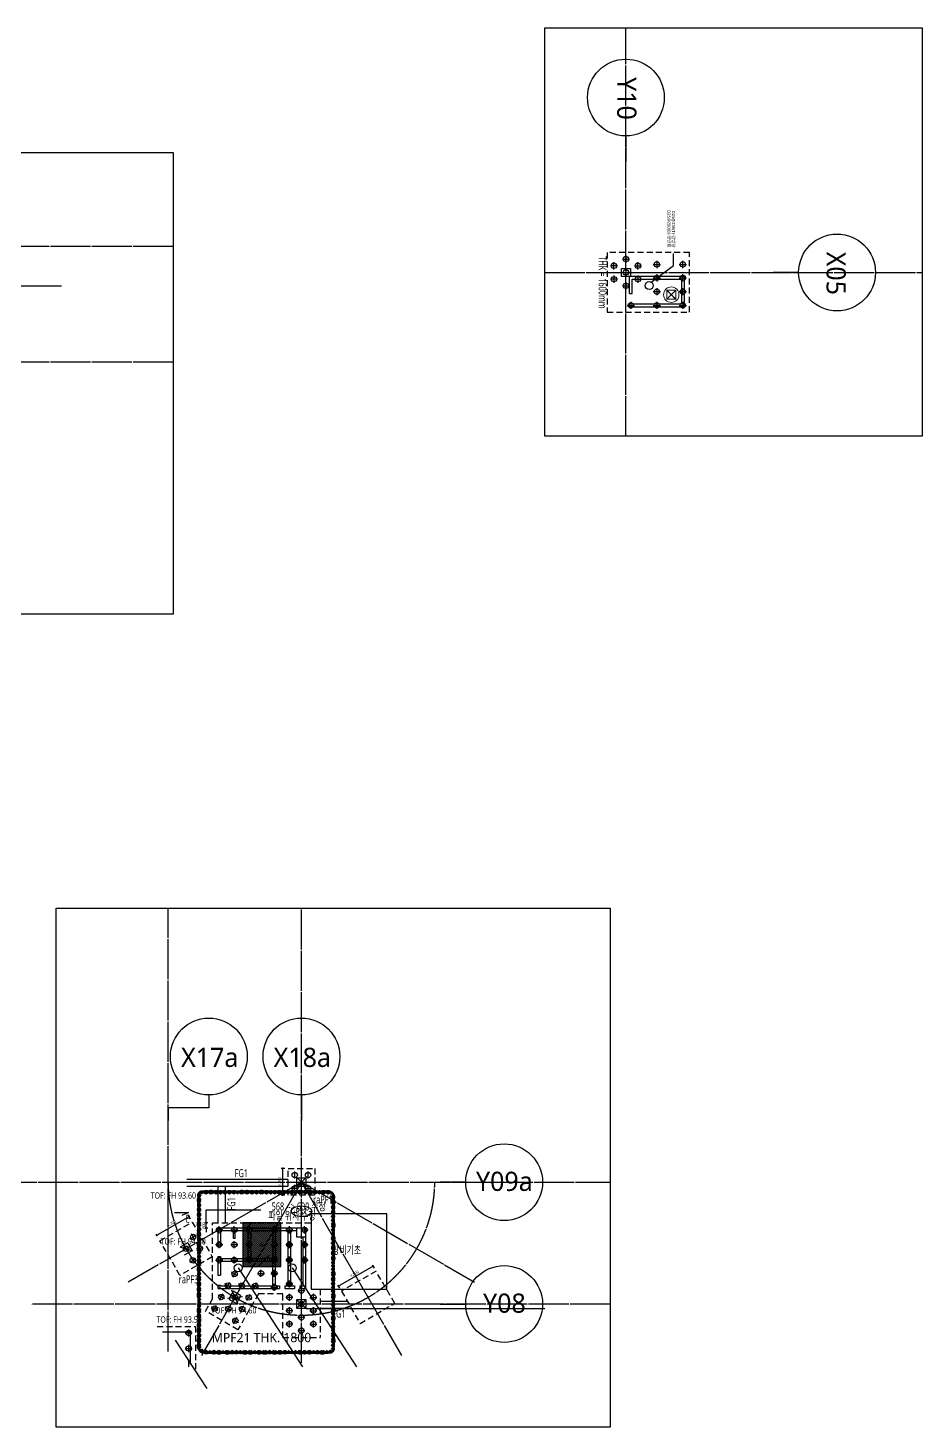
# Model space of a CAD drawing. Header units: millimetres. Extents: x 11948722 to 13111668, y -10771712 to -10232988.
# Drawn here: x 12444752 to 12545325, y -10771712 to -10614358 of the extents above; entities that cross this region are included whole.
import ezdxf
from ezdxf.enums import TextEntityAlignment as Align

# ---------------------------------------------------------------- set-up
doc = ezdxf.new("R2010")
doc.units = ezdxf.units.MM
doc.header["$LTSCALE"] = 150
doc.header["$MEASUREMENT"] = 0
for name, pattern in [('CEN', [6.2, 6, -0.1, 0, -0.1]), ('CONTINOUS', [0]), ('DASHED2', [0.375, 0.25, -0.125]), ('HID', [2.3, 1.5, -0.8]), ('HID2', [4.6, 3, -1.6]), ('HIDDEN2', [0.1875, 0.125, -0.0625]), ('XREF-구조평면도-안성 에버게인$0$CEN', [6.2, 6, -0.1, 0, -0.1]), ('XREF-구조평면도-안성 에버게인$0$HIDDEN', [2, 1, -1]), ('XREF-구조평면도-안성 에버게인$0$XREF-구조평면도-안성 에버게인$0$DASHED2', [0.375, 0.25, -0.125]), ('XREF-구조평면도-안성 에버게인$0$XREF-구조평면도-안성 에버게인$0$HIDDEN', [2, 1, -1])]:
    doc.linetypes.add(name, pattern=pattern)
doc.layers.get('0').update_dxf_attribs({"linetype": 'CONTINUOUS'})
doc.layers.get('Defpoints').update_dxf_attribs({"color": 117, "linetype": 'CONTINUOUS'})
doc.layers.add('!!2023-08-17 수정사항', color=80, linetype='CONTINUOUS', plot=False)
for name, color, linetype in [('3TEX', 3, 'CONTINUOUS'), ('__S-CEN', 8, 'CEN'), ('__S_구조체크사항20230112', 111, 'CONTINUOUS'), ('__S_구조체크사항20230116', 101, 'CONTINUOUS'), ('CEN', 1, 'CEN'), ('COL', 2, 'CONTINUOUS'), ('CON-C', 2, 'CONTINUOUS'), ('F.LINE', 41, 'DASHED2'), ('F.NAME', 6, 'CONTINUOUS'), ('NOTE', 7, 'CONTINUOUS'), ('PILE', 1, 'CONTINUOUS'), ('x-평면도$0$SYM-2', 7, 'CONTINUOUS'), ('XREF-구조평면도-안성 에버게인$0$3 dim0', 7, 'CONTINUOUS'), ('XREF-구조평면도-안성 에버게인$0$__S-CEN', 8, 'XREF-구조평면도-안성 에버게인$0$CEN'), ('XREF-구조평면도-안성 에버게인$0$__S-G.NAME-RC', 3, 'CONTINUOUS'), ('XREF-구조평면도-안성 에버게인$0$__S_S.NAME-RC', 6, 'CONTINUOUS'), ('XREF-구조평면도-안성 에버게인$0$CNK', 7, 'CONTINUOUS'), ('XREF-구조평면도-안성 에버게인$0$PILE', 1, 'CONTINUOUS'), ('XREF-구조평면도-안성 에버게인$0$XREF-구조평면도-안성 에버게인$0$__S-G.LINE-RC', 222, 'XREF-구조평면도-안성 에버게인$0$XREF-구조평면도-안성 에버게인$0$DASHED2'), ('XREF-구조평면도-안성 에버게인$0$XREF-구조평면도-안성 에버게인$0$■', 144, 'CONTINUOUS'), ('XREF-구조평면도-안성 에버게인$0$XREF-구조평면도-안성 에버게인$0$주철근', 2, 'CONTINUOUS'), ('주철근', 2, 'CONTINUOUS'), ('하부구조체', 171, 'HID2')]:
    doc.layers.add(name, color=color, linetype=linetype)
doc.layers.add('집수정 1.90 x 1.700', color=3, linetype='CONTINUOUS', lineweight=0)
doc.styles.get("Standard").update_dxf_attribs({"font": 'NanumGothic.ttf'})
doc.styles.add('XREF-구조평면도-안성 에버게인$0$AUDIT_D_190715091641-0', font='')
doc.styles.add('XREF-구조평면도-안성 에버게인$0$Standard', font='')
doc.styles.get('XREF-구조평면도-안성 에버게인$0$AUDIT_D_190715091641-0').set_extended_font_data('Dotum')
doc.styles.get('XREF-구조평면도-안성 에버게인$0$Standard').set_extended_font_data('Dotum')
doc.dimstyles.new('XREF-구조평면도-안성 에버게인$0$scale600', dxfattribs={"dimscale": 600, "dimtxt": 2, "dimasz": 1, "dimexe": 1, "dimexo": 2.5, "dimgap": 0.8, "dimtad": 1, "dimdec": 0, "dimzin": 0, "dimdsep": 46, "dimlunit": 6, "dimtxsty": 'XREF-구조평면도-안성 에버게인$0$AUDIT_D_190715091641-0', "dimblk": 'XREF-구조평면도-안성 에버게인$0$_Dot', "dimcen": 0, "dimdle": 1, "dimclrd": 256, "dimclre": 256, "dimclrt": 3, "dimadec": 0, "dimazin": 0, "dimtfac": 1, "dimtdec": 0, "dimtix": 1, "dimtmove": 2, "dimatfit": 3, "dimldrblk": 'XREF-구조평면도-안성 에버게인$0$_Dot', "dimfxl": 1, "dimtolj": 1, "dimtzin": 0, "dimarcsym": 0})

# ---------------------------------------------------------------- blocks, each defined once
blk = doc.blocks.new('XREF-구조평면도-안성 에버게인$0$_Dot')
at = {"color": 0, "linetype": 'ByBlock', "lineweight": -2}
blk.add_line((-0.5, 0), (-1, 0), dxfattribs=at)
at = {"color": 0, "linetype": 'ByBlock', "const_width": 0.5}
blk.add_lwpolyline([(-0.25, 0, 1), (0.25, 0, 1)], format="xyb", close=True, dxfattribs=at)
blk = doc.blocks.new('*D2008')
at = {"layer": 'Defpoints', "color": 0, "ltscale": 1200}
for p in [(12462877, -10748046), (12463235, -10748667), (12459420, -10750458)]:
    blk.add_point(p, dxfattribs=at)
at = {"layer": 'XREF-구조평면도-안성 에버게인$0$3 dim0', "lineweight": -2}
for p, q in [((12459434, -10750033), (12462682, -10748158)), ((12463048, -10748342), (12462802, -10747916)), ((12459232, -10750133), (12459165, -10750016))]:
    blk.add_line(p, q, dxfattribs=at)
at = {"layer": 'XREF-구조평면도-안성 에버게인$0$3 dim0', "lineweight": -2, "ltscale": 1200, "xscale": 225, "yscale": 225, "zscale": 225}
for p, rotation in [((12462877, -10748046), 30.00000011081678), ((12459240, -10750146), 210.0000001108168)]:
    blk.add_blockref('XREF-구조평면도-안성 에버게인$0$_Dot', p, dxfattribs=dict(at, rotation=rotation))
at = {"layer": 'XREF-구조평면도-안성 에버게인$0$3 dim0', "color": 3, "ltscale": 1200, "insert": (12460908, -10748837), "char_height": 300, "attachment_point": 5, "rotation": 30, "style": 'XREF-구조평면도-안성 에버게인$0$AUDIT_D_190715091641-0'}
blk.add_mtext('\\A1;4,200', dxfattribs=at)
blk = doc.blocks.new('*D2009')
at = {"layer": 'Defpoints', "color": 0, "ltscale": 1200}
for p in [(12474011, -10742628), (12473375, -10745628), (12474011, -10745628)]:
    blk.add_point(p, dxfattribs=at)
at = {"layer": 'XREF-구조평면도-안성 에버게인$0$3 dim0', "lineweight": -2}
for p, q in [((12473636, -10742628), (12473225, -10742628)), ((12473375, -10742853), (12473375, -10745403)), ((12473636, -10745628), (12473225, -10745628))]:
    blk.add_line(p, q, dxfattribs=at)
at = {"layer": 'XREF-구조평면도-안성 에버게인$0$3 dim0', "lineweight": -2, "ltscale": 1200, "xscale": 225, "yscale": 225, "zscale": 225}
for p, rotation in [((12473375, -10742628), 90), ((12473375, -10745628), 270)]:
    blk.add_blockref('XREF-구조평면도-안성 에버게인$0$_Dot', p, dxfattribs=dict(at, rotation=rotation))
at = {"layer": 'XREF-구조평면도-안성 에버게인$0$3 dim0', "color": 3, "ltscale": 1200, "insert": (12473076, -10744128), "char_height": 300, "attachment_point": 5, "rotation": 90, "style": 'XREF-구조평면도-안성 에버게인$0$AUDIT_D_190715091641-0'}
blk.add_mtext('\\A1;3,000', dxfattribs=at)
blk = doc.blocks.new('*D2010')
at = {"layer": 'Defpoints', "color": 0, "ltscale": 1200}
for p in [(12483907, -10754176), (12479692, -10755875), (12480010, -10756426)]:
    blk.add_point(p, dxfattribs=at)
at = {"layer": 'XREF-구조평면도-안성 에버게인$0$3 dim0', "lineweight": -2}
for p, q in [((12483720, -10753851), (12483514, -10753495)), ((12483394, -10753738), (12479887, -10755763)), ((12479822, -10756101), (12479617, -10755745))]:
    blk.add_line(p, q, dxfattribs=at)
at = {"layer": 'XREF-구조평면도-안성 에버게인$0$3 dim0', "lineweight": -2, "ltscale": 1200, "xscale": 225, "yscale": 225, "zscale": 225}
for p, rotation in [((12483589, -10753625), 30.00000011082159), ((12479692, -10755875), 210.0000001108216)]:
    blk.add_blockref('XREF-구조평면도-안성 에버게인$0$_Dot', p, dxfattribs=dict(at, rotation=rotation))
at = {"layer": 'XREF-구조평면도-안성 에버게인$0$3 dim0', "color": 3, "ltscale": 1200, "insert": (12481491, -10754491), "char_height": 300, "attachment_point": 5, "rotation": 30, "style": 'XREF-구조평면도-안성 에버게인$0$AUDIT_D_190715091641-0'}
blk.add_mtext('\\A1;4,500', dxfattribs=at)
blk = doc.blocks.new('*D2011')
at = {"layer": 'Defpoints', "color": 0, "ltscale": 1200}
for p in [(12464794, -10748748), (12465362, -10748748), (12465362, -10749348)]:
    blk.add_point(p, dxfattribs=at)
at = {"layer": 'XREF-구조평면도-안성 에버게인$0$3 dim0', "lineweight": -2}
for p, q in [((12464987, -10748748), (12464644, -10748748)), ((12464794, -10748523), (12464794, -10748298)), ((12464794, -10749348), (12464794, -10748748)), ((12464987, -10749348), (12464644, -10749348)), ((12464794, -10749573), (12464794, -10749798))]:
    blk.add_line(p, q, dxfattribs=at)
at = {"layer": 'XREF-구조평면도-안성 에버게인$0$3 dim0', "lineweight": -2, "ltscale": 1200, "xscale": 225, "yscale": 225, "zscale": 225}
for p, rotation in [((12464794, -10748748), 270), ((12464794, -10749348), 90)]:
    blk.add_blockref('XREF-구조평면도-안성 에버게인$0$_Dot', p, dxfattribs=dict(at, rotation=rotation))
at = {"layer": 'XREF-구조평면도-안성 에버게인$0$3 dim0', "color": 3, "ltscale": 1200, "insert": (12464524, -10749048), "char_height": 300, "attachment_point": 5, "rotation": 90, "style": 'XREF-구조평면도-안성 에버게인$0$AUDIT_D_190715091641-0'}
blk.add_mtext('\\A1;600', dxfattribs=at)

msp = doc.modelspace()

# ---------------------------------------------------------------- hatches: boundary and pattern name
at = {"layer": '__S_구조체크사항20230112', "linetype": 'CONTINOUS'}
h = msp.add_hatch(dxfattribs=at)
h.set_pattern_fill('ANSI31', color=8, scale=50)
h.set_pattern_definition([(45, (4284807.47, -14340342.1), (-112.2532015, 112.2532015), [])])
h.paths.add_polyline_path([(12473210.3, -10748748), (12468910.4, -10748748), (12468910.4, -10753648), (12473210.3, -10753648)])

# ---------------------------------------------------------------- linework, layer by layer
at = {"layer": '!!2023-08-17 수정사항', "linetype": 'CONTINOUS'}
for points in [[(12461090.6, -10680287.3), (12385270.6, -10680287.3), (12385270.6, -10628352.7), (12461090.6, -10628352.7)], [(12447912.2, -10713368.3), (12510225.3, -10713368.3), (12510225.3, -10771711.6), (12447912.2, -10771711.6)]]:
    msp.add_lwpolyline(points, close=True, dxfattribs=at)
at = {"color": 1}
msp.add_lwpolyline([(12476609.7, -10756216.7), (12485109.7, -10756216.7), (12485109.7, -10747716.7), (12476609.7, -10747716.7)], close=True, dxfattribs=at)
at = {"layer": '__S-CEN', "ltscale": 5}
for p, q in [((12512015.8, -10660272.7), (12512015.8, -10614357.9)), ((12461090.6, -10638938.4), (12385270.6, -10638938.4)), ((12502875.3, -10641854.9), (12545324.8, -10641854.9)), ((12461090.6, -10651938.4), (12385270.6, -10651938.4)), ((12460510.5, -10763205.7), (12460510.5, -10713368.3)), ((12475510.5, -10764505.7), (12475510.5, -10713368.3)), ((12441256.2, -10744178.1), (12510225.3, -10744178.1)), ((12510225.3, -10757878.2), (12445112.3, -10757878.2))]:
    msp.add_line(p, q, dxfattribs=at)
at = {"layer": '__S_구조체크사항20230112', "linetype": 'CONTINOUS'}
for p, q in [((12464794, -10749048), (12464794, -10747288.5)), ((12464794, -10747288.5), (12470929.5, -10747288.5))]:
    msp.add_line(p, q, dxfattribs=at)
msp.add_lwpolyline([(12473210.3, -10753648), (12473210.3, -10748748), (12468910.4, -10748748), (12468910.4, -10753648)], close=True, dxfattribs=at)
at = {"layer": '__S_구조체크사항20230116', "color": 1, "linetype": 'CONTINOUS'}
msp.add_line((12433651, -10643362.6), (12448508, -10643362.6), dxfattribs=at)
at = {"layer": '__S_구조체크사항20230116', "color": 1, "linetype": 'CONTINOUS', "const_width": 500}
msp.add_lwpolyline([(12464129.9, -10745431.4, -0.52056705), (12464497.4, -10745431.4, -0.52056705), (12465038.7, -10745431.4, -0.52056705), (12465653.5, -10745431.4, -0.52056705), (12466181.1, -10745431.4, -0.52056705), (12466652.5, -10745431.4, -0.52056705), (12467166.2, -10745431.4, -0.52056705), (12467668.7, -10745431.4, -0.52056705), (12468148, -10745431.4, -0.52056705), (12468498.3, -10745431.4, -0.52056705), (12469103.8, -10745431.4, -0.52056705), (12469688, -10745431.4, -0.52056705), (12470224, -10745431.4, -0.52056705), (12470712.6, -10745431.4, -0.52056705), (12471335.3, -10745431.4, -0.52056705), (12471832.6, -10745431.4, -0.52056705), (12472285.1, -10745431.4, -0.52056705), (12472740.1, -10745431.4, -0.52056705), (12473267.4, -10745431.4, -0.52056705), (12473785.8, -10745431.4, -0.52056705), (12474197.6, -10745431.4, -0.52056705), (12474691.6, -10745431.4, -0.52056705), (12475063.2, -10745431.4, -0.52056705), (12475697.4, -10745431.4, -0.52056705), (12476219.3, -10745431.4, -0.52056705), (12476797.2, -10745431.4, -0.52056705), (12477312.7, -10745431.4, -0.52056705), (12477745.7, -10745431.4, -0.52056705), (12478261.4, -10745431.4, -0.52056705), (12478777.2, -10745431.4, -0.52056705), (12478945.4, -10745606.5, -0.52056705), (12478945.4, -10746100.8, -0.52056705), (12478945.4, -10746724, -0.52056705), (12478945.4, -10747267.7, -0.52056705), (12478945.4, -10747801.6, -0.52056705), (12478945.4, -10748255.4, -0.52056705), (12478945.4, -10748674.8, -0.52056705), (12478945.4, -10749332.8, -0.52056705), (12478945.4, -10749768.8, -0.52056705), (12478945.4, -10750189.1, -0.52056705), (12478945.4, -10750803.4, -0.52056705), (12478945.4, -10751255.1, -0.52056705), (12478945.4, -10751854.4, -0.52056705), (12478945.4, -10752443.3, -0.52056705), (12478945.4, -10753032.6, -0.52056705), (12478945.4, -10753414.8, -0.52056705), (12478945.4, -10753764, -0.52056705), (12478945.4, -10754157.3, -0.52056705), (12478945.4, -10754804.4, -0.52056705), (12478945.4, -10755365.9, -0.52056705), (12478945.4, -10755820.6, -0.52056705), (12478945.4, -10756196.6, -0.52056705), (12478945.4, -10756641.6, -0.52056705), (12478945.4, -10757307.2, -0.52056705), (12478945.4, -10757751.3, -0.52056705), (12478945.4, -10758202.1, -0.52056705), (12478945.4, -10758781.7, -0.52056705), (12478945.4, -10759170.1, -0.52056705), (12478945.4, -10759787.9, -0.52056705), (12478945.4, -10760192.4, -0.52056705), (12478945.4, -10760651.4, -0.52056705), (12478945.4, -10761018.5, -0.52056705), (12478945.4, -10761664.7, -0.52056705), (12478945.4, -10762310.5, -0.52056705), (12478945.4, -10762741.2, -0.52056705), (12478945.4, -10763081.7, -0.52056705), (12478560.7, -10763167.1, -0.52056705), (12478181.5, -10763167.1, -0.52056705), (12477548.1, -10763167.1, -0.52056705), (12477080.9, -10763167.1, -0.52056705), (12476691.8, -10763167.1, -0.52056705), (12476143.3, -10763167.1, -0.52056705), (12475600.1, -10763167.1, -0.52056705), (12475037.1, -10763167.1, -0.52056705), (12474647.4, -10763167.1, -0.52056705), (12474255.1, -10763167.1, -0.52056705), (12473906.7, -10763167.1, -0.52056705), (12473388.1, -10763167.1, -0.52056705), (12472787.9, -10763167.1, -0.52056705), (12472165.2, -10763167.1, -0.52056705), (12471710.9, -10763167.1, -0.52056705), (12471051.9, -10763167.1, -0.52056705), (12470462.5, -10763167.1, -0.52056705), (12470058.2, -10763167.1, -0.52056705), (12469469.4, -10763167.1, -0.52056705), (12468833.4, -10763167.1, -0.52056705), (12468438.5, -10763167.1, -0.52056705), (12467961.7, -10763167.1, -0.52056705), (12467486.2, -10763167.1, -0.52056705), (12466869.1, -10763167.1, -0.52056705), (12466535.7, -10763167.1, -0.52056705), (12465936.6, -10763167.1, -0.52056705), (12465392.7, -10763167.1, -0.52056705), (12465030.4, -10763167.1, -0.52056705), (12464551.7, -10763167.1, -0.52056705), (12464129.9, -10762931.9, -0.52056705), (12464129.9, -10762285.3, -0.52056705), (12464129.9, -10761669.3, -0.52056705), (12464129.9, -10761143.8, -0.52056705), (12464129.9, -10760529.3, -0.52056705), (12464129.9, -10759946.7, -0.52056705), (12464129.9, -10759536.9, -0.52056705), (12464129.9, -10758945.5, -0.52056705), (12464129.9, -10758297.1, -0.52056705), (12464129.9, -10757898.1, -0.52056705), (12464129.9, -10757530.2, -0.52056705), (12464129.9, -10757188.2, -0.52056705), (12464129.9, -10756540.5, -0.52056705), (12464129.9, -10755936.6, -0.52056705), (12464129.9, -10755327.6, -0.52056705), (12464129.9, -10754668.2, -0.52056705), (12464129.9, -10754250.3, -0.52056705), (12464129.9, -10753657, -0.52056705), (12464129.9, -10753317.1, -0.52056705), (12464129.9, -10752746.7, -0.52056705), (12464129.9, -10752310.5, -0.52056705), (12464129.9, -10751882, -0.52056705), (12464129.9, -10751482.2, -0.52056705), (12464129.9, -10750826.2, -0.52056705), (12464129.9, -10750326.6, -0.52056705), (12464129.9, -10749728.6, -0.52056705), (12464129.9, -10749213.1, -0.52056705), (12464129.9, -10748554.9, -0.52056705), (12464129.9, -10748109.2, -0.52056705), (12464129.9, -10747542.9, -0.52056705), (12464129.9, -10747012.7, -0.52056705), (12464129.9, -10746508, -0.52056705), (12464129.9, -10745888.1, -0.52056705)], format="xyb", close=True, dxfattribs=at)
at = {"layer": 'CEN', "linetype": 'HIDDEN2'}
msp.add_line((12517615.7, -10644854.9), (12516615.7, -10643854.9), dxfattribs=at)
at = {"layer": 'COL'}
for p, q in [((12511515.8, -10642304.9), (12511515.8, -10641404.9)), ((12511515.8, -10641404.9), (12512515.8, -10641404.9)), ((12512515.8, -10641404.9), (12512515.8, -10642304.9)), ((12518565.7, -10642304.9), (12511515.8, -10642304.9)), ((12512415.7, -10644204.9), (12512415.7, -10642304.9)), ((12512715.7, -10642604.9), (12518265.7, -10642604.9)), ((12512715.7, -10644204.9), (12512715.7, -10642604.9)), ((12518265.7, -10642604.9), (12518265.7, -10645404.9)), ((12518565.7, -10642304.9), (12518565.7, -10645704.9)), ((12512415.7, -10644204.9), (12512715.7, -10644204.9)), ((12512415.7, -10645304.9), (12512715.7, -10645304.9)), ((12512415.7, -10645704.9), (12512415.7, -10645304.9)), ((12512415.7, -10645704.9), (12512415.7, -10645304.9)), ((12512415.7, -10645304.9), (12512715.7, -10645304.9)), ((12512415.7, -10645704.9), (12518565.7, -10645704.9)), ((12512715.7, -10645404.9), (12512715.7, -10645304.9)), ((12512715.7, -10645404.9), (12512715.7, -10645304.9)), ((12518265.7, -10645404.9), (12512715.7, -10645404.9)), ((12475010.5, -10744678.1), (12475010.5, -10743678.1)), ((12475010.5, -10743678.1), (12476010.5, -10743678.1)), ((12476010.5, -10743678.1), (12476010.5, -10744678.1)), ((12476010.5, -10744678.1), (12475010.5, -10744678.1)), ((12476010.4, -10749348), (12466110.4, -10749348)), ((12466110.4, -10749348), (12466110.4, -10751448)), ((12467860.4, -10749648), (12466410.4, -10749648)), ((12466410.4, -10749648), (12466410.4, -10751448)), ((12467860.4, -10750498), (12467860.4, -10749648)), ((12469510.4, -10749648), (12468060.4, -10749648)), ((12468060.4, -10750498), (12468060.4, -10749648)), ((12469510.4, -10749648), (12469510.4, -10750498)), ((12472310.4, -10749648), (12469810.4, -10749648)), ((12469810.4, -10749648), (12469810.4, -10750498)), ((12472310.4, -10752748), (12472310.4, -10749648)), ((12472610.4, -10755848), (12472610.4, -10749648)), ((12474010.4, -10749648), (12472610.4, -10749648)), ((12474010.4, -10755848), (12474010.4, -10749648)), ((12475010.4, -10749648), (12474310.4, -10749648)), ((12474310.4, -10755848), (12474310.4, -10749648)), ((12475010.4, -10750348), (12475010.4, -10749348)), ((12476010.4, -10750348), (12475010.4, -10750348)), ((12475710.4, -10755848), (12475710.4, -10750348)), ((12476010.4, -10756148), (12476010.4, -10749348)), ((12462724.7, -10750982.6), (12461858.7, -10751482.6)), ((12462358.7, -10752348.7), (12463224.7, -10751848.7)), ((12463224.7, -10751848.7), (12462724.7, -10750982.6)), ((12466110.5, -10751448), (12466410.5, -10751448)), ((12468060.4, -10750498), (12467860.4, -10750498)), ((12469810.4, -10750498), (12469510.4, -10750498)), ((12469510.4, -10751898), (12469510.4, -10752748)), ((12469810.4, -10751898), (12469510.4, -10751898)), ((12469810.4, -10751898), (12469810.4, -10752748)), ((12466110.4, -10752548), (12466410.4, -10752548)), ((12466110.4, -10752548), (12466110.4, -10754648)), ((12466410.4, -10752548), (12466410.4, -10752748)), ((12466410.4, -10752748), (12469510.4, -10752748)), ((12466410.4, -10753048), (12472310.4, -10753048)), ((12466410.4, -10753048), (12466410.4, -10754648)), ((12469810.4, -10752748), (12472310.4, -10752748)), ((12472310.4, -10755848), (12472310.4, -10753048)), ((12466110.4, -10754648), (12466410.4, -10754648)), ((12466110.4, -10755748), (12466110.4, -10756148)), ((12466110.4, -10755748), (12466410.4, -10755748)), ((12466110.4, -10756148), (12473030.4, -10756148)), ((12466410.4, -10755748), (12466410.4, -10755848)), ((12466410.4, -10755848), (12472310.4, -10755848)), ((12467849, -10756448), (12467349, -10757314)), ((12468715, -10756948), (12467849, -10756448)), ((12472610.4, -10755848), (12473030.4, -10755848)), ((12473030.4, -10755848), (12473030.4, -10756148)), ((12473630.4, -10755848), (12474010.4, -10755848)), ((12473630.4, -10755848), (12473630.4, -10756148)), ((12473630.4, -10756148), (12474730.4, -10756148)), ((12474310.4, -10755848), (12474730.4, -10755848)), ((12474730.4, -10755848), (12474730.4, -10756148)), ((12475330.4, -10755848), (12475710.4, -10755848)), ((12475330.4, -10755848), (12475330.4, -10756148)), ((12475330.4, -10756148), (12476010.4, -10756148)), ((12467349, -10757314), (12468215, -10757814)), ((12468215, -10757814), (12468715, -10756948)), ((12475010.4, -10758378.1), (12475010.4, -10757378.1)), ((12475010.4, -10757378.1), (12476010.4, -10757378.1)), ((12476010.4, -10757378.1), (12476010.4, -10758378.1)), ((12476010.4, -10758378.1), (12475010.4, -10758378.1)), ((12459890.1, -10760997.3), (12462990.1, -10760997.3)), ((12462990.1, -10760997.3), (12462990.1, -10764697.3))]:
    msp.add_line(p, q, dxfattribs=at)
at = {"layer": 'CON-C', "ltscale": 1200}
msp.add_lwpolyline([(12545324.8, -10614357.9), (12545324.8, -10660272.7), (12502875.3, -10660272.7), (12502875.3, -10614357.9)], close=True, dxfattribs=at)
at = {"layer": 'F.LINE', "linetype": 'HID', "ltscale": 3}
for p, q in [((12519165.7, -10639604.9), (12509915.8, -10639604.9)), ((12509915.8, -10639604.9), (12509915.8, -10646304.9)), ((12519165.7, -10646304.9), (12519165.7, -10639604.9)), ((12509915.8, -10646304.9), (12519165.7, -10646304.9)), ((12465509.8, -10757305), (12465509.8, -10748748)), ((12465509.8, -10748748), (12476609.7, -10748748)), ((12476609.7, -10748748), (12476609.7, -10756216.7)), ((12476609.7, -10756216.7), (12477609.5, -10756216.7)), ((12477609.5, -10756216.7), (12477609.5, -10761629.5)), ((12473409.9, -10756749.7), (12470675.2, -10756747.3)), ((12473409.9, -10761629.5), (12473409.9, -10756749.7)), ((12459290.1, -10760397.3), (12463590.1, -10760397.3)), ((12463590.1, -10760397.3), (12463590.1, -10765297.3)), ((12473409.9, -10761629.5), (12477609.5, -10761629.5))]:
    msp.add_line(p, q, dxfattribs=at)
at = {"layer": 'F.LINE', "linetype": 'CONTINOUS'}
msp.add_line((12476060.4, -10758378.1), (12502910.2, -10758378.4), dxfattribs=at)
at = {"layer": 'F.LINE', "linetype": 'HID', "ltscale": 3}
for points in [[(12474011.1, -10742628.4), (12477010.7, -10742628.4), (12477010.7, -10745628.4), (12474011.1, -10745628.4)], [(12459598.2, -10750767), (12463235.2, -10748667.2), (12465485.2, -10752564.3), (12461848.2, -10754664.1)], [(12486007, -10757813), (12483907.1, -10754176.1), (12480010, -10756426.2), (12482109.9, -10760063.1)]]:
    msp.add_lwpolyline(points, close=True, dxfattribs=at)
msp.add_lwpolyline([(12470675.2, -10756747.3), (12468364.1, -10760765.6), (12464723.7, -10758671.9), (12465509.8, -10757305)], dxfattribs=at)
at = {"layer": 'NOTE'}
for p, q in [((12517378.8, -10641084.8), (12517378.8, -10639710.7)), ((12514857.7, -10642943.8), (12517378.8, -10641084.8)), ((12468409.4, -10753818.2), (12475619.7, -10764932.7)), ((12474489.4, -10753818.2), (12481699.7, -10764932.7)), ((12461310.3, -10761945.7), (12464866.5, -10767389.2))]:
    msp.add_line(p, q, dxfattribs=at)
for centre, radius in [((12514632.7, -10643333.5), 450), ((12468409.4, -10753818.2), 445.5), ((12474489.4, -10753818.2), 445.5)]:
    msp.add_circle(centre, radius, dxfattribs=at)
at = {"layer": 'PILE'}
for p, q in [((12512015.8, -10639954.9), (12512015.8, -10640754.9)), ((12511065.8, -10641104.9), (12510265.8, -10641104.9)), ((12510665.8, -10641504.9), (12510665.8, -10640704.9)), ((12511615.8, -10640354.9), (12512415.8, -10640354.9)), ((12512015.8, -10641454.9), (12512015.8, -10642254.9)), ((12512965.8, -10641104.9), (12513765.8, -10641104.9)), ((12513365.8, -10641504.9), (12513365.8, -10640704.9)), ((12515090.7, -10640954.9), (12515890.7, -10640954.9)), ((12515490.7, -10640554.9), (12515490.7, -10641354.9)), ((12518015.7, -10640954.9), (12518815.7, -10640954.9)), ((12518415.7, -10641354.9), (12518415.7, -10640554.9)), ((12511065.8, -10642604.9), (12510265.8, -10642604.9)), ((12510665.8, -10642204.9), (12510665.8, -10643004.9)), ((12511615.8, -10641854.9), (12512415.8, -10641854.9)), ((12511615.8, -10643354.9), (12512415.8, -10643354.9)), ((12512015.8, -10642954.9), (12512015.8, -10643754.9)), ((12512965.8, -10642604.9), (12513765.8, -10642604.9)), ((12513365.8, -10642204.9), (12513365.8, -10643004.9)), ((12515090.7, -10642454.9), (12515890.7, -10642454.9)), ((12515490.7, -10642054.9), (12515490.7, -10642854.9)), ((12518015.7, -10642454.9), (12518815.7, -10642454.9)), ((12518415.7, -10642854.9), (12518415.7, -10642054.9)), ((12515090.7, -10644004.9), (12515890.7, -10644004.9)), ((12515490.7, -10643604.9), (12515490.7, -10644404.9)), ((12518015.7, -10644004.9), (12518815.7, -10644004.9)), ((12518415.7, -10644404.9), (12518415.7, -10643604.9)), ((12512165.7, -10645554.9), (12512965.7, -10645554.9)), ((12512565.7, -10645154.9), (12512565.7, -10645954.9)), ((12515090.7, -10645554.9), (12515890.7, -10645554.9)), ((12515490.7, -10645154.9), (12515490.7, -10645954.9)), ((12518015.7, -10645554.9), (12518815.7, -10645554.9)), ((12518415.7, -10645154.9), (12518415.7, -10645954.9)), ((12474760.9, -10743778.4), (12474760.9, -10742978.4)), ((12476260.9, -10743778.4), (12476260.9, -10742978.4)), ((12475160.9, -10744878.4), (12474360.9, -10744878.4)), ((12474760.9, -10745278.4), (12474760.9, -10744478.4)), ((12475860.9, -10744878.4), (12476660.9, -10744878.4)), ((12476260.9, -10745278.4), (12476260.9, -10744478.4)), ((12462989.4, -10750541.1), (12463682.2, -10750141.1)), ((12463535.8, -10750687.5), (12463135.8, -10749994.7)), ((12465859.8, -10749529.5), (12466659.8, -10749529.5)), ((12466259.8, -10749929.5), (12466259.8, -10749129.5)), ((12467559.8, -10749529.5), (12468359.8, -10749529.5)), ((12467959.8, -10749929.5), (12467959.8, -10749129.5)), ((12473759.7, -10749529.5), (12474559.7, -10749529.5)), ((12474159.7, -10749929.5), (12474159.7, -10749129.5)), ((12475459.7, -10749529.5), (12476259.7, -10749529.5)), ((12475859.7, -10749929.5), (12475859.7, -10749129.5)), ((12462195.3, -10751865.7), (12462888.1, -10751465.7)), ((12462741.7, -10752012.1), (12462341.7, -10751319.2)), ((12463739.4, -10751840.2), (12464432.2, -10751440.2)), ((12464285.8, -10751986.6), (12463885.8, -10751293.8)), ((12465859.8, -10751198), (12466659.8, -10751198)), ((12466259.8, -10751598), (12466259.8, -10750798)), ((12467559.8, -10751198), (12468359.8, -10751198)), ((12467959.8, -10751598), (12467959.8, -10750798)), ((12469260.3, -10751198), (12470060.3, -10751198)), ((12469660.3, -10751598), (12469660.3, -10750798)), ((12472060.3, -10751198), (12472860.3, -10751198)), ((12472460.3, -10751598), (12472460.3, -10750798)), ((12473759.7, -10751198), (12474559.7, -10751198)), ((12474159.7, -10751598), (12474159.7, -10750798)), ((12475459.7, -10751198), (12476259.7, -10751198)), ((12475859.7, -10751598), (12475859.7, -10750798)), ((12462945.3, -10753164.7), (12463638.1, -10752764.7)), ((12463491.7, -10753311.1), (12463091.7, -10752618.3)), ((12465859.8, -10752929.5), (12466659.8, -10752929.5)), ((12466259.8, -10753329.5), (12466259.8, -10752529.5)), ((12467559.8, -10752929.5), (12468359.8, -10752929.5)), ((12467959.8, -10753329.5), (12467959.8, -10752529.5)), ((12473759.7, -10752929.5), (12474559.7, -10752929.5)), ((12474159.7, -10753329.5), (12474159.7, -10752529.5)), ((12475459.7, -10752929.5), (12476259.7, -10752929.5)), ((12475859.7, -10753329.5), (12475859.7, -10752529.5)), ((12468337.8, -10754694.1), (12467644.3, -10754295.3)), ((12467791.6, -10754841.5), (12468190.5, -10754148)), ((12470559.7, -10754429.5), (12471359.7, -10754429.5)), ((12470959.7, -10754829.5), (12470959.7, -10754029.5)), ((12472059.7, -10754429.5), (12472859.7, -10754429.5)), ((12472459.7, -10754829.5), (12472459.7, -10754029.5)), ((12467589.9, -10755994.4), (12466896.5, -10755595.6)), ((12467043.8, -10756141.8), (12467442.6, -10755448.3)), ((12469134.1, -10756017.3), (12468440.6, -10755618.5)), ((12468588, -10756164.7), (12468986.8, -10755471.2)), ((12469984.8, -10755641.4), (12470678.3, -10756040.2)), ((12470132.1, -10756187.6), (12470531, -10755494.1)), ((12472059.7, -10755999.3), (12472859.7, -10755999.3)), ((12472459.7, -10756399.3), (12472459.7, -10755599.3)), ((12474559.7, -10755629.5), (12473759.7, -10755629.5)), ((12474159.7, -10756029.5), (12474159.7, -10755229.5)), ((12475909.7, -10756379.5), (12475109.7, -10756379.5)), ((12475509.7, -10756779.5), (12475509.7, -10755979.5)), ((12466094.3, -10758595), (12465400.8, -10758196.2)), ((12465548.1, -10758742.3), (12465947, -10758048.9)), ((12466842.1, -10757294.7), (12466148.6, -10756895.9)), ((12466296, -10757442), (12466694.8, -10756748.6)), ((12467638.5, -10758617.9), (12466945, -10758219.1)), ((12467092.3, -10758765.2), (12467491.1, -10758071.8)), ((12468386.3, -10757317.6), (12467692.8, -10756918.8)), ((12467840.1, -10757465), (12468239, -10756771.5)), ((12468489.1, -10758242), (12469182.6, -10758640.8)), ((12468636.5, -10758788.1), (12469035.3, -10758094.7)), ((12469237, -10756941.7), (12469930.5, -10757340.5)), ((12469384.3, -10757487.9), (12469783.1, -10756794.4)), ((12474559.7, -10757129.5), (12473759.7, -10757129.5)), ((12474159.7, -10757529.5), (12474159.7, -10756729.5)), ((12474159.7, -10759029.5), (12474159.7, -10758229.5)), ((12475909.7, -10757879.5), (12475109.7, -10757879.5)), ((12475509.7, -10758279.5), (12475509.7, -10757479.5)), ((12476459.7, -10757129.5), (12477259.7, -10757129.5)), ((12476859.7, -10757529.5), (12476859.7, -10756729.5)), ((12476859.7, -10759029.5), (12476859.7, -10758229.5)), ((12467741.3, -10759542.3), (12468434.8, -10759941.1)), ((12467888.6, -10760088.4), (12468287.5, -10759394.9)), ((12474559.7, -10758629.5), (12473759.7, -10758629.5)), ((12474159.7, -10760529.5), (12474159.7, -10759729.5)), ((12475909.7, -10759379.5), (12475109.7, -10759379.5)), ((12475509.7, -10759779.5), (12475509.7, -10758979.5)), ((12476459.7, -10758629.5), (12477259.7, -10758629.5)), ((12476859.7, -10760529.5), (12476859.7, -10759729.5)), ((12474559.7, -10760129.5), (12473759.7, -10760129.5)), ((12475909.7, -10760879.5), (12475109.7, -10760879.5)), ((12475509.7, -10760479.5), (12475509.7, -10761279.5)), ((12476459.7, -10760129.5), (12477259.7, -10760129.5)), ((12462440, -10762878.7), (12463240, -10762878.7)), ((12462840, -10763278.7), (12462840, -10762478.7))]:
    msp.add_line(p, q, dxfattribs=at)
at = {"layer": 'PILE', "color": 7}
for centre in [(12512015.8, -10640354.9), (12510665.8, -10641104.9), (12512015.8, -10641854.9), (12513365.8, -10641104.9), (12515490.7, -10640954.9), (12518415.7, -10640954.9), (12510665.8, -10642604.9), (12512015.8, -10643354.9), (12513365.8, -10642604.9), (12515490.7, -10642454.9), (12518415.7, -10642454.9), (12515490.7, -10644004.9), (12518415.7, -10644004.9), (12512565.7, -10645554.9), (12515490.7, -10645554.9), (12518415.7, -10645554.9), (12474760.9, -10743378.4), (12476260.9, -10743378.4), (12474760.9, -10744878.4), (12476260.9, -10744878.4), (12463335.8, -10750341.1), (12466259.8, -10749529.5), (12467959.8, -10749529.5), (12474159.7, -10749529.5), (12475859.7, -10749529.5), (12462541.7, -10751665.7), (12464085.8, -10751640.2), (12466259.8, -10751198), (12467959.8, -10751198), (12469660.3, -10751198), (12472460.3, -10751198), (12474159.7, -10751198), (12475859.7, -10751198), (12463291.7, -10752964.7), (12466259.8, -10752929.5), (12467959.8, -10752929.5), (12474159.7, -10752929.5), (12475859.7, -10752929.5), (12467991, -10754494.7), (12470959.7, -10754429.5), (12472459.7, -10754429.5), (12467243.2, -10755795), (12468787.4, -10755817.9), (12470331.6, -10755840.8), (12472459.7, -10755999.3), (12474159.7, -10755629.5), (12475509.7, -10756379.5), (12465747.5, -10758395.6), (12466495.4, -10757095.3), (12467291.7, -10758418.5), (12468039.5, -10757118.2), (12468835.9, -10758441.4), (12469583.7, -10757141.1), (12474159.7, -10757129.5), (12475509.7, -10757879.5), (12476859.7, -10757129.5), (12468088.1, -10759741.7), (12474159.7, -10758629.5), (12474159.7, -10760129.5), (12475509.7, -10759379.5), (12476859.7, -10758629.5), (12476859.7, -10760129.5), (12475509.7, -10760879.5), (12462840, -10762878.7)]:
    msp.add_circle(centre, 300, dxfattribs=at)
at = {"layer": 'x-평면도$0$SYM-2'}
for p, q in [((12512015.8, -10626505.8), (12512015.8, -10629385.8)), ((12531447.8, -10641854.9), (12528567.8, -10641854.9)), ((12465097.9, -10734356.4), (12465097.9, -10735796.4)), ((12475510.3, -10734356.4), (12475510.3, -10737236.4)), ((12465097.9, -10735796.4), (12460510.3, -10735796.4)), ((12460510.3, -10735796.4), (12460510.3, -10737236.4)), ((12493997, -10744177.9), (12491117, -10744177.9)), ((12491117, -10757878.2), (12493997, -10757878.2))]:
    msp.add_line(p, q, dxfattribs=at)
for centre in [(12512015.8, -10622185.8), (12535767.8, -10641854.9), (12465097.9, -10730036.4), (12475510.3, -10730036.4), (12498317, -10744177.9), (12498317, -10757878.2)]:
    msp.add_circle(centre, 4320, dxfattribs=at)
at = {"layer": 'XREF-구조평면도-안성 에버게인$0$__S-CEN', "ltscale": 5}
for q in [(12456024.9, -10755428.2), (12464260.5, -10763663.8), (12494996.1, -10755428.2), (12486760.5, -10763663.8)]:
    msp.add_line((12475510.5, -10744178.2), q, dxfattribs=at)
msp.add_arc((12475510.5, -10744128.1), 15000, 180, 0, dxfattribs=at)
at = {"layer": 'XREF-구조평면도-안성 에버게인$0$__S_S.NAME-RC', "color": 252}
msp.add_ellipse((12475520.9, -10747443.5), major_axis=(-1137.1, 0), ratio=0.52765268, dxfattribs=at)
at = {"layer": 'XREF-구조평면도-안성 에버게인$0$CNK', "color": 1}
for p, q in [((12461224.1, -10747599.5), (12462791.6, -10747599.5)), ((12462791.6, -10747599.5), (12462069, -10747913.4))]:
    msp.add_line(p, q, dxfattribs=at)
at = {"layer": 'XREF-구조평면도-안성 에버게인$0$PILE'}
for p, q in [((12470060.3, -10749498), (12469260.3, -10749498)), ((12469660.3, -10749898), (12469660.3, -10749098)), ((12472860.3, -10749498), (12472060.3, -10749498)), ((12472460.3, -10749898), (12472460.3, -10749098)), ((12470060.3, -10752898), (12469260.3, -10752898)), ((12469660.3, -10753298), (12469660.3, -10752498)), ((12472860.3, -10752898), (12472060.3, -10752898)), ((12472460.3, -10753298), (12472460.3, -10752498)), ((12463240.1, -10761147.3), (12462440.1, -10761147.3)), ((12462840.1, -10761547.3), (12462840.1, -10760747.3)), ((12462840.1, -10764947.3), (12462840.1, -10764147.3))]:
    msp.add_line(p, q, dxfattribs=at)
at = {"layer": 'XREF-구조평면도-안성 에버게인$0$PILE', "color": 7}
for centre in [(12469660.3, -10749498), (12472460.3, -10749498), (12469660.3, -10752898), (12472460.3, -10752898), (12462840.1, -10761147.3)]:
    msp.add_circle(centre, 300, dxfattribs=at)
at = {"layer": 'XREF-구조평면도-안성 에버게인$0$XREF-구조평면도-안성 에버게인$0$__S-G.LINE-RC', "ltscale": 2}
for p, q in [((12480675.1, -10757578.1), (12477609.5, -10757578.1)), ((12481137, -10758378.1), (12477609.5, -10758378.1))]:
    msp.add_line(p, q, dxfattribs=at)
for points in [[(12462611.3, -10743828.4), (12474011.1, -10743831.4)], [(12462611.3, -10744628.5), (12474011.1, -10744631.9)], [(12466160.5, -10748779.5), (12466161.9, -10744629.5)], [(12466960.5, -10748779.5), (12466961.9, -10744629.8)]]:
    msp.add_lwpolyline(points, dxfattribs=at)
at = {"layer": 'XREF-구조평면도-안성 에버게인$0$XREF-구조평면도-안성 에버게인$0$■'}
for p, q in [((12475060.4, -10743728), (12475960.5, -10744628.2)), ((12475960.4, -10743728.2), (12475060.4, -10744628.2)), ((12466410.4, -10750298), (12466410.4, -10750498)), ((12461841, -10751435.1), (12463259.8, -10751886.1)), ((12466410.4, -10752748), (12466410.4, -10753048)), ((12468397, -10757898.9), (12467683.4, -10756334.9)), ((12467183.4, -10757200.9), (12468897, -10757032.9)), ((12476060.4, -10757378.1), (12474960.4, -10758378.2)), ((12474960.4, -10757378.2), (12476060.4, -10758378.1))]:
    msp.add_line(p, q, dxfattribs=at)
at = {"layer": 'XREF-구조평면도-안성 에버게인$0$XREF-구조평면도-안성 에버게인$0$주철근', "color": 3, "linetype": 'XREF-구조평면도-안성 에버게인$0$XREF-구조평면도-안성 에버게인$0$HIDDEN', "ltscale": 0.5, "const_width": 2}
for points in [[(12514407.7, -10639604.9), (12514407.7, -10646304.9)], [(12509915.8, -10643558.5), (12519165.7, -10643558.5)], [(12468619.4, -10748779.5), (12468619.4, -10760321.8)], [(12474699.4, -10748779.5), (12474699.4, -10761629.5)], [(12465509.8, -10754088.2), (12476609.7, -10754088.2)]]:
    msp.add_lwpolyline(points, dxfattribs=at)
at = {"layer": 'XREF-구조평면도-안성 에버게인$0$XREF-구조평면도-안성 에버게인$0$주철근', "color": 3, "ltscale": 0.06, "const_width": 2}
for points in [[(12514857.7, -10639604.9), (12514857.7, -10646304.9)], [(12509915.8, -10643108.5), (12519165.7, -10643108.5)], [(12468169.4, -10748779.5), (12468169.4, -10760653.7)], [(12474249.4, -10748779.5), (12474249.4, -10761629.5)], [(12465509.8, -10753638.2), (12476609.7, -10753638.2)]]:
    msp.add_lwpolyline(points, dxfattribs=at)
at = {"layer": '주철근', "color": 3, "ltscale": 0.06, "const_width": 2}
msp.add_lwpolyline([(12459290.1, -10761765.7), (12463590.1, -10761765.7)], dxfattribs=at)
at = {"layer": '주철근', "color": 3, "linetype": 'XREF-구조평면도-안성 에버게인$0$HIDDEN', "ltscale": 0.5, "const_width": 2}
msp.add_lwpolyline([(12459290.1, -10762215.7), (12463590.1, -10762215.7)], dxfattribs=at)
at = {"layer": '집수정 1.90 x 1.700', "color": 3, "ltscale": 240}
for p, q in [((12517615.7, -10643854.9), (12516615.7, -10644854.9)), ((12517615.7, -10643854.9), (12516615.7, -10644854.9)), ((12517615.7, -10644854.9), (12516615.7, -10643854.9))]:
    msp.add_line(p, q, dxfattribs=at)
msp.add_lwpolyline([(12517615.7, -10643854.9), (12517615.7, -10644854.9), (12516615.7, -10644854.9), (12516615.7, -10643854.9)], close=True, dxfattribs=at)
msp.add_circle((12517115.7, -10644354.9), 870, dxfattribs=at)
at = {"layer": '하부구조체', "ltscale": 0.15}
for p, q in [((12469510.3, -10749348), (12472610.3, -10749348)), ((12469510.3, -10753048), (12469510.3, -10749348)), ((12469810.3, -10749648), (12472310.3, -10749648)), ((12469810.3, -10752748), (12469810.3, -10749648)), ((12472310.3, -10749648), (12472310.3, -10752748)), ((12472610.3, -10749348), (12472610.3, -10753048)), ((12472610.3, -10753048), (12469510.3, -10753048)), ((12472310.3, -10752748), (12469810.3, -10752748))]:
    msp.add_line(p, q, dxfattribs=at)

# ---------------------------------------------------------------- texts
at = {"color": 1, "style": 'XREF-구조평면도-안성 에버게인$0$Standard', "width": 0.7}
msp.add_text('장비기초', height=900, dxfattribs=at).set_placement((12480601.1, -10751789.2), align=Align.MIDDLE)
at = {"layer": '3TEX', "linetype": 'CONTINOUS', "width": 0.7}
for s, p in [('TOF: FH 93.60', (12458558.5, -10745669.3)), ('TOF: FH 94.60', (12459661.3, -10750840.2)), ('TOF: FH 94.60', (12465359.5, -10758589.7)), ('TOF: FH 93.50', (12459204.8, -10759624.2))]:
    msp.add_text(s, height=700, dxfattribs=at).set_placement(p, align=Align.MIDDLE_LEFT)
at = {"layer": '__S_구조체크사항20230112', "linetype": 'CONTINOUS', "width": 0.7}
msp.add_text('PIT평면', height=200, dxfattribs=at).set_placement((12471092.9, -10751231.5), align=Align.MIDDLE)
at = {"layer": '__S_구조체크사항20230116', "color": 1, "width": 0.7}
for s, p in [('568 --> 600 수정', (12475195.3, -10746884.6)), ('파일 위치 수정', (12474450.7, -10747916.1))]:
    msp.add_text(s, height=900, dxfattribs=at).set_placement(p, align=Align.MIDDLE)
at = {"layer": 'F.NAME', "color": 140, "width": 0.7}
msp.add_text('THK = 1600mm', height=900, rotation=270, dxfattribs=at).set_placement((12509394.7, -10642981), align=Align.MIDDLE_CENTER)
at = {"layer": 'NOTE'}
for s, p in [('D25@200(B)-양방향', (12516854.3, -10634849.3)), ('D25@250(T)-양방향', (12517373.2, -10634909))]:
    msp.add_text(s, height=350, rotation=270, dxfattribs=at).set_placement(p, align=Align.MIDDLE_LEFT)
at = {"layer": 'NOTE', "color": 140, "width": 0.7}
msp.add_text('raPF1', height=900, dxfattribs=at).set_placement((12477922.2, -10746131.3), align=Align.MIDDLE_CENTER)
at = {"layer": 'NOTE', "color": 6, "width": 0.7}
msp.add_text('raPF3', height=900, dxfattribs=at).set_placement((12462822.1, -10755096.3), align=Align.MIDDLE_CENTER)
at = {"layer": 'NOTE', "color": 1}
msp.add_text('MPF21 THK. 1800', height=1050, dxfattribs=at).set_placement((12465439.7, -10761644.7), align=Align.MIDDLE_LEFT)
at = {"layer": 'x-평면도$0$SYM-2', "color": 3}
for s, p in [('Y10', (12512115.3, -10622283.4)), ('X05', (12535670.3, -10641954.4))]:
    msp.add_text(s, height=2160, rotation=270, dxfattribs=at).set_placement(p, align=Align.MIDDLE_CENTER)
for s, p in [('X17a', (12465197.5, -10730134)), ('X18a', (12475609.9, -10730134)), ('Y09a', (12498339.6, -10744078.4)), ('Y08', (12498345.4, -10757778.6))]:
    msp.add_text(s, height=2160, dxfattribs=at).set_placement(p, align=Align.MIDDLE_CENTER)
at = {"layer": 'XREF-구조평면도-안성 에버게인$0$__S-G.NAME-RC', "width": 0.7}
for p in [(12468752.4, -10743158.1), (12479724.7, -10758952.5)]:
    msp.add_text('FG1', height=900, dxfattribs=at).set_placement(p, align=Align.MIDDLE)
msp.add_text('FG1', height=900, rotation=90, dxfattribs=at).set_placement((12467621, -10746608.9), align=Align.MIDDLE)
at = {"layer": 'XREF-구조평면도-안성 에버게인$0$__S_S.NAME-RC', "color": 6, "width": 0.7}
msp.add_text('FS1', height=700, dxfattribs=at).set_placement((12475520.9, -10747446.2), align=Align.MIDDLE)
at = {"layer": 'XREF-구조평면도-안성 에버게인$0$CNK', "color": 1, "width": 0.7}
msp.add_text('E', height=900, dxfattribs=at).set_placement((12462729.9, -10748296.1), align=Align.MIDDLE_CENTER)

# ---------------------------------------------------------------- dimensions: what is measured, and where the dimension line sits
at = {"layer": 'XREF-구조평면도-안성 에버게인$0$3 dim0'}
for base, p1, p2, angle, picture, middle in [((12473374.9, -10745628.4), (12474011.1, -10742628.4), (12474011.1, -10745628.4), 270, '*D2009', (12473075.8, -10744128.4)), ((12462876.5, -10748046), (12459419.6, -10750457.6), (12463235.2, -10748667.2), 30, '*D2008', (12460908.5, -10748836.9)), ((12464794, -10748748), (12465361.7, -10749348), (12465361.7, -10748748), 90, '*D2011', (12464523.8, -10749048)), ((12479691.9, -10755875.2), (12483907.1, -10754176.1), (12480009.9, -10756426.1), 210, '*D2010', (12481490.9, -10754491.1))]:
    dim = msp.add_linear_dim(base=base, p1=p1, p2=p2, angle=angle, dimstyle='XREF-구조평면도-안성 에버게인$0$scale600', override={"dimscale": 150, "dimasz": 1.5, "dimtmove": 0}, dxfattribs=at)
    dim.commit()
    dim.dimension.update_dxf_attribs({"geometry": picture, "text_midpoint": middle})

doc.saveas('drawing.dxf')
